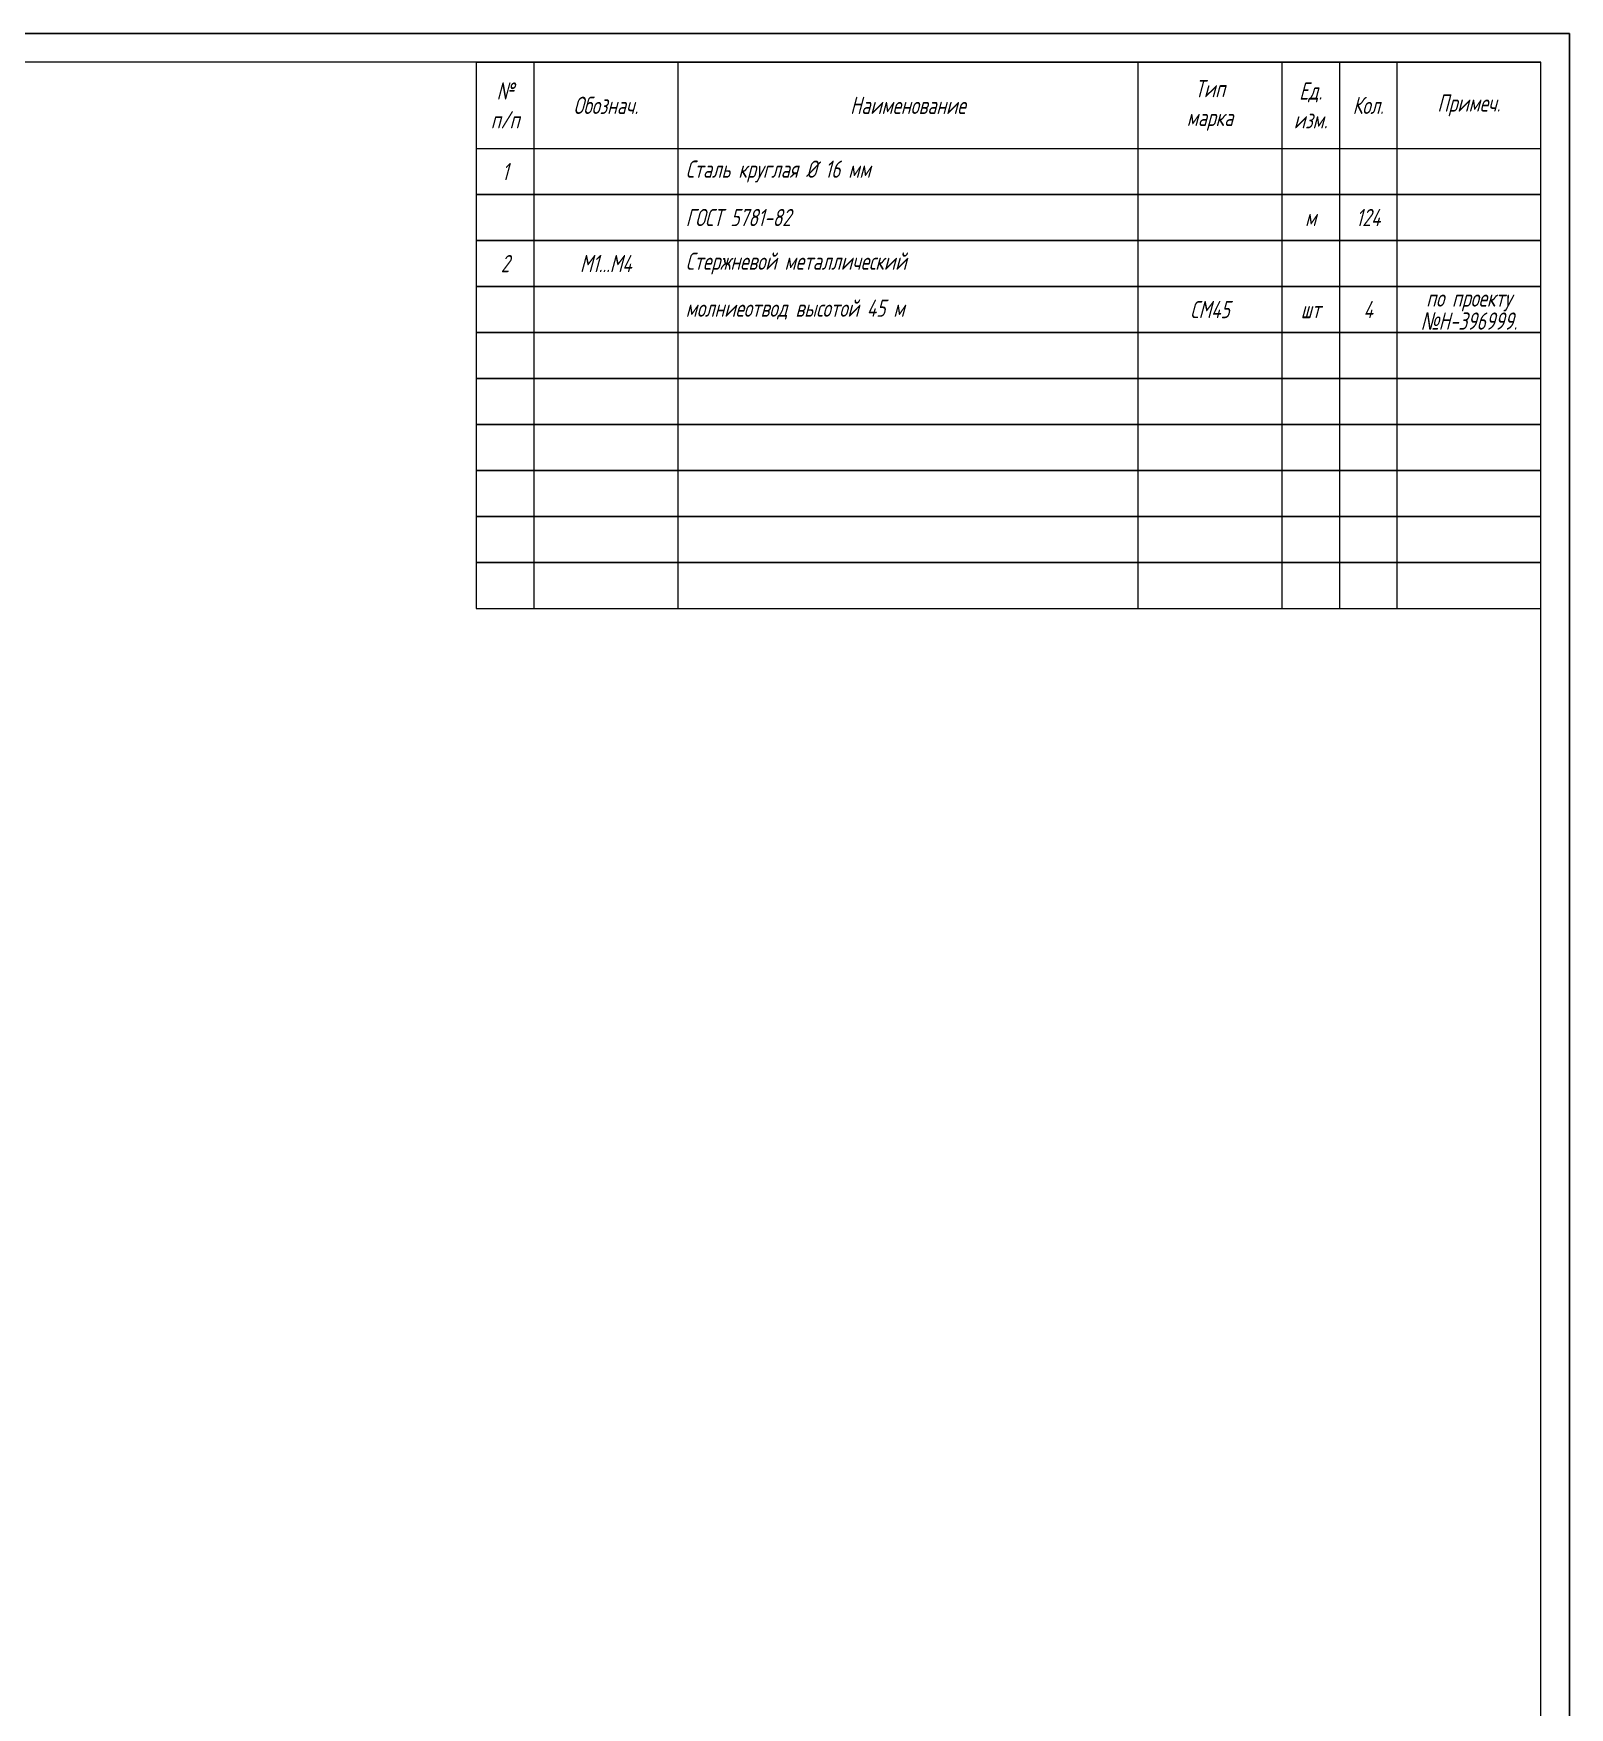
# Model space of a CAD drawing. Header units: millimetres. Extents: x -14296 to 10264, y -13087 to -5602.
# Drawn here: x 127.3 to 394.3, y -12783.8 to -12492.7 of the extents above; entities that cross this region are included whole.
import ezdxf

# ---------------------------------------------------------------- set-up
doc = ezdxf.new("R2010")
doc.units = ezdxf.units.MM
for name, color, linetype, lineweight in [('Рамка толстая', 7, 'Continuous', 15), ('Рамка тонкая', 5, 'Continuous', 25), ('ТаБлица', 253, 'Continuous', 15), ('Текст', 7, 'Continuous', 20)]:
    doc.layers.add(name, color=color, linetype=linetype, lineweight=lineweight)
doc.styles.add('Simplex', font='simplex.shx', dxfattribs={"width": 0.7, "oblique": 15})

# ---------------------------------------------------------------- blocks, each defined once
blk = doc.blocks.new('A$C551E481E')
at = {"layer": 'Рамка толстая'}
for p, q in [((836, 589), (20, 589)), ((836, 5), (836, 589))]:
    blk.add_line(p, q, dxfattribs=at)
at = {"layer": 'Рамка тонкая'}
for p, q in [((841, 594), (0, 594)), ((841, 0), (841, 594))]:
    blk.add_line(p, q, dxfattribs=at)

msp = doc.modelspace()

# ---------------------------------------------------------------- linework, layer by layer
at = {"layer": 'Рамка тонкая'}
for p, q in [((204.28378, -12520.74064), (389.28378, -12520.74064)), ((204.28378, -12528.74064), (389.28378, -12528.74064)), ((204.28378, -12536.74064), (389.28378, -12536.74064)), ((204.28378, -12544.74064), (389.28378, -12544.74064)), ((204.28378, -12552.74064), (389.28378, -12552.74064)), ((204.28378, -12560.74064), (389.28378, -12560.74064)), ((204.28378, -12568.74064), (389.28378, -12568.74064)), ((204.28378, -12576.74064), (389.28378, -12576.74064)), ((204.28378, -12584.74064), (389.28378, -12584.74064))]:
    msp.add_line(p, q, dxfattribs=at)
at = {"layer": 'ТаБлица'}
for p, q in [((204.28378, -12497.74064), (204.28378, -12592.74064)), ((204.28378, -12497.74064), (204.28378, -12512.74064)), ((204.28378, -12497.74064), (389.28378, -12497.74064)), ((214.28378, -12497.74064), (214.28378, -12592.74064)), ((239.28378, -12497.74064), (239.28378, -12592.74064)), ((319.28378, -12497.74064), (319.28378, -12592.74064)), ((344.28378, -12497.74064), (344.28378, -12592.74064)), ((354.28378, -12497.74064), (354.28378, -12592.74064)), ((364.28378, -12497.74064), (364.28378, -12592.74064)), ((204.28378, -12512.74064), (389.28378, -12512.74064)), ((204.28378, -12592.74064), (389.28378, -12592.74064))]:
    msp.add_line(p, q, dxfattribs=at)

# ---------------------------------------------------------------- block references
msp.add_blockref('A$C551E481E', (-446.71622, -13086.74065))

# ---------------------------------------------------------------- texts
at = {"layer": 'Текст', "char_height": 3, "style": 'Simplex'}
for s, insert, width, attachment_point in [('Тип\\Pмарка', (331.78378, -12505.24064), 25, 5), ('№\\Pп/п', (209.28378, -12505.24064), 10, 5), ('Обознач.', (226.78378, -12505.24064), 25, 5), ('Наименование', (279.28378, -12505.24064), 80, 5), ('Ед.\\Pизм.', (349.28378, -12505.24064), 10, 5), ('Кол.', (359.28378, -12505.24064), 10, 5), ('Примеч.', (376.78378, -12505.24064), 25, 5), ('1', (209.28378, -12516.74064), 10, 5), (' Сталь круглая %%C 16 мм', (239.28378, -12516.74064), 80, 4), (' ГОСТ 5781-82', (239.28378, -12524.74064), 80, 4), ('м', (349.28378, -12524.74064), 10, 5), ('124', (359.28378, -12524.74064), 10, 5), ('2', (209.28378, -12532.74064), 10, 5), ('М1...М4', (226.78378, -12532.74064), 25, 5), (' Стержневой металлический', (239.28378, -12532.74064), 80, 4), (' молниеотвод высотой 45 м', (239.28378, -12540.74064), 80, 4), ('СМ45', (331.78378, -12540.74064), 25, 5), ('шт', (349.28378, -12540.74064), 10, 5), ('4', (359.28378, -12540.74064), 10, 5)]:
    msp.add_mtext(s, dxfattribs=dict(at, insert=insert, width=width, attachment_point=attachment_point))
at = {"layer": 'Текст', "insert": (376.78378, -12540.74064), "char_height": 3, "width": 25, "attachment_point": 5, "line_spacing_factor": 0.8, "style": 'Simplex'}
msp.add_mtext('{\\W0.7;по проекту\\P\\fArial|b0|i0|c204|p34;№\\Fsimplex|c204;Н-396999.}', dxfattribs=at)

doc.saveas('drawing.dxf')
